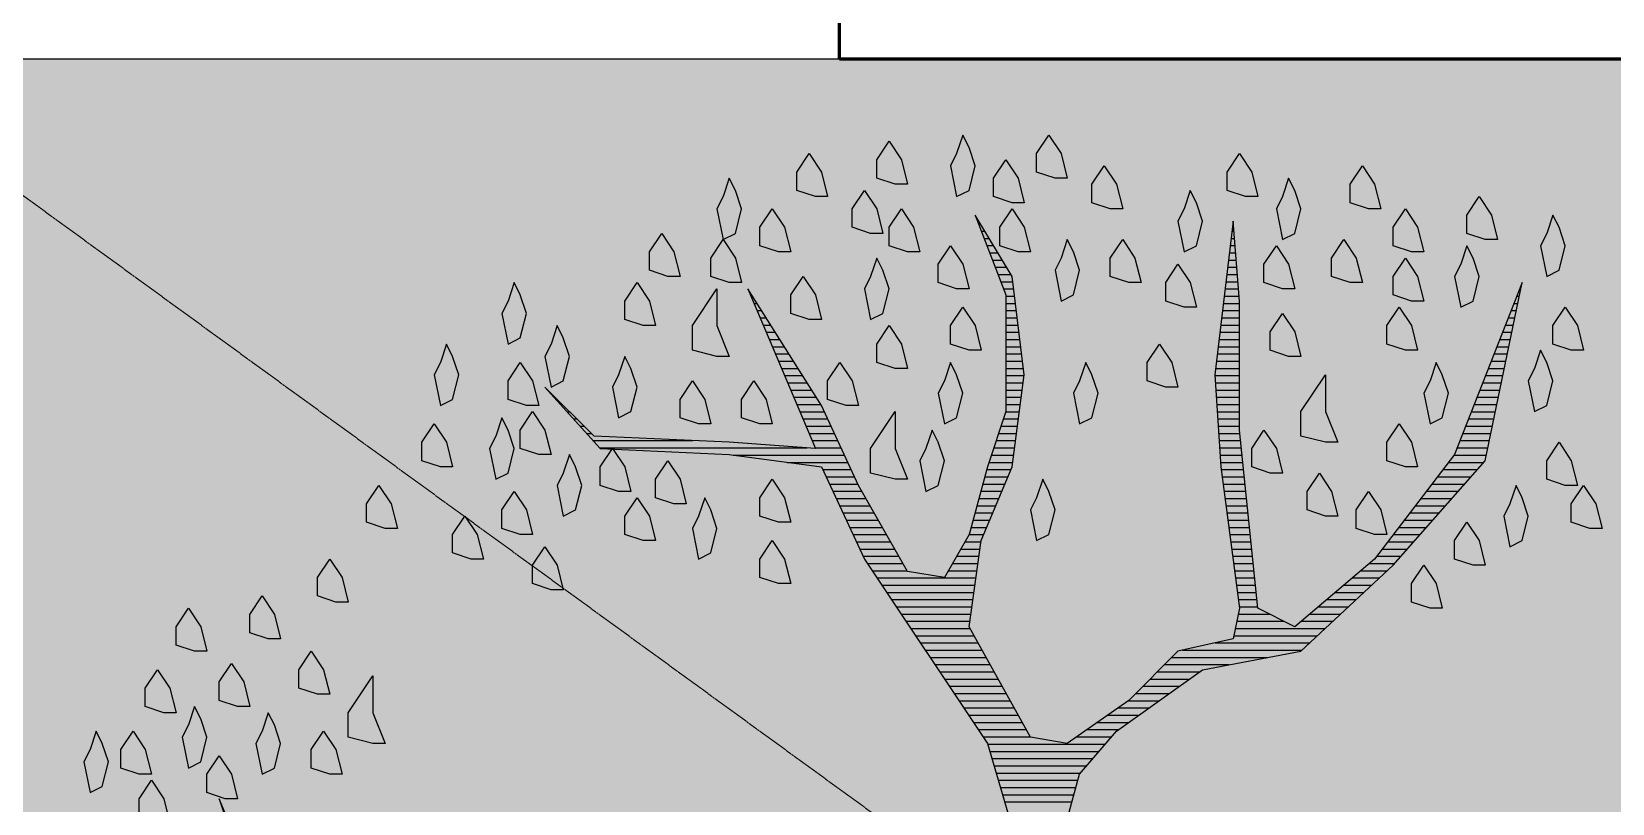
# Model space of a CAD drawing. Header units: millimetres. Extents: x -249630 to 95394, y -188036 to 109963.
# Drawn here: x -98709 to -96741, y 53613 to 54575 of the extents above; entities that cross this region are included whole.
import ezdxf

# ---------------------------------------------------------------- set-up
doc = ezdxf.new("R2010")
doc.units = ezdxf.units.MM
doc.linetypes.add('HIDDEN2', pattern=[4.7625, 3.175, -1.5875])
for name, color, linetype in [('Arboles', 86, 'Continuous'), ('Layer1', 2, 'Continuous'), ('Layer2', 8, 'Continuous')]:
    doc.layers.add(name, color=color, linetype=linetype)
doc.layers.add('MUROS', color=6, linetype='Continuous', lineweight=60)

# ---------------------------------------------------------------- blocks, each defined once
blk = doc.blocks.new('A1')
at = {"color": 42}
for p, q in [((7.9096, 11.0881), (7.9101, 11.0881)), ((8.2654, 11.0781), (8.2661, 11.0781)), ((7.5941, 10.9881), (7.5942, 10.9881)), ((7.3172, 10.8481), (7.3176, 10.8481))]:
    blk.add_line(p, q, dxfattribs=at)
at = {"color": 251}
for p, q in [((7.9134, 11.0781), (7.9161, 11.0781)), ((7.9173, 11.0681), (7.9221, 11.0681)), ((8.2642, 11.0681), (8.2669, 11.0681)), ((7.9211, 11.0581), (7.9281, 11.0581)), ((7.925, 11.0481), (7.9341, 11.0481)), ((8.2618, 11.0481), (8.2684, 11.0481)), ((8.263, 11.0581), (8.2677, 11.0581)), ((7.9288, 11.0381), (7.9401, 11.0381)), ((7.9326, 11.0281), (7.9461, 11.0281)), ((8.2594, 11.0281), (8.27, 11.0281)), ((8.2606, 11.0381), (8.2692, 11.0381)), ((7.9365, 11.0181), (7.9521, 11.0181)), ((7.9403, 11.0081), (7.9581, 11.0081)), ((8.257, 11.0081), (8.2715, 11.0081)), ((8.2582, 11.0181), (8.2707, 11.0181)), ((7.9442, 10.9981), (7.9606, 10.9981)), ((7.948, 10.9881), (7.9619, 10.9881)), ((8.2546, 10.9881), (8.273, 10.9881)), ((8.2558, 10.9981), (8.2723, 10.9981)), ((8.662, 10.9881), (8.6637, 10.9881)), ((7.5984, 10.9781), (7.6005, 10.9781)), ((7.6026, 10.9681), (7.6068, 10.9681)), ((7.6068, 10.9581), (7.6132, 10.9581)), ((7.9512, 10.9781), (7.9631, 10.9781)), ((7.9512, 10.9681), (7.9644, 10.9681)), ((7.9512, 10.9581), (7.9656, 10.9581)), ((8.251, 10.9581), (8.2743, 10.9581)), ((8.2522, 10.9681), (8.2743, 10.9681)), ((8.2534, 10.9781), (8.2738, 10.9781)), ((8.6503, 10.9581), (8.6575, 10.9581)), ((8.6542, 10.9681), (8.6595, 10.9681)), ((8.6581, 10.9781), (8.6616, 10.9781)), ((7.6111, 10.9481), (7.6195, 10.9481)), ((7.6153, 10.9381), (7.6258, 10.9381)), ((7.9512, 10.9481), (7.9668, 10.9481)), ((7.9512, 10.9381), (7.9681, 10.9381)), ((8.2486, 10.9381), (8.2743, 10.9381)), ((8.2498, 10.9481), (8.2743, 10.9481)), ((8.6424, 10.9381), (8.6533, 10.9381)), ((8.6463, 10.9481), (8.6554, 10.9481)), ((7.6195, 10.9281), (7.6321, 10.9281)), ((7.6238, 10.9181), (7.6384, 10.9181)), ((7.9512, 10.9281), (7.9693, 10.9281)), ((7.9512, 10.9181), (7.9706, 10.9181)), ((8.2462, 10.9181), (8.2743, 10.9181)), ((8.2474, 10.9281), (8.2743, 10.9281)), ((8.6345, 10.9181), (8.6492, 10.9181)), ((8.6385, 10.9281), (8.6513, 10.9281)), ((7.628, 10.9081), (7.6447, 10.9081)), ((7.6322, 10.8981), (7.6511, 10.8981)), ((7.9512, 10.9081), (7.9718, 10.9081)), ((7.9512, 10.8981), (7.9731, 10.8981)), ((8.2438, 10.8981), (8.2743, 10.8981)), ((8.245, 10.9081), (8.2743, 10.9081)), ((8.6267, 10.8981), (8.6451, 10.8981)), ((8.6306, 10.9081), (8.6471, 10.9081)), ((7.6365, 10.8881), (7.6574, 10.8881)), ((7.6407, 10.8781), (7.6637, 10.8781)), ((7.9512, 10.8881), (7.9743, 10.8881)), ((7.9512, 10.8781), (7.9756, 10.8781)), ((8.2414, 10.8781), (8.2743, 10.8781)), ((8.2426, 10.8881), (8.2743, 10.8881)), ((8.6188, 10.8781), (8.6409, 10.8781)), ((8.6228, 10.8881), (8.643, 10.8881)), ((7.6449, 10.8681), (7.67, 10.8681)), ((7.6491, 10.8581), (7.6763, 10.8581)), ((7.6534, 10.8481), (7.6826, 10.8481)), ((7.9512, 10.8681), (7.9765, 10.8681)), ((7.9512, 10.8581), (7.9752, 10.8581)), ((7.9512, 10.8481), (7.9739, 10.8481)), ((8.2404, 10.8681), (8.2743, 10.8681)), ((8.2411, 10.8581), (8.2743, 10.8581)), ((8.2417, 10.8481), (8.2743, 10.8481)), ((8.607, 10.8481), (8.6347, 10.8481)), ((8.611, 10.8581), (8.6368, 10.8581)), ((8.6149, 10.8681), (8.6389, 10.8681)), ((7.3262, 10.8381), (7.3276, 10.8381)), ((7.3352, 10.8281), (7.3376, 10.8281)), ((7.6576, 10.8381), (7.6889, 10.8381)), ((7.6618, 10.8281), (7.6953, 10.8281)), ((7.9512, 10.8381), (7.9725, 10.8381)), ((7.9512, 10.8281), (7.9712, 10.8281)), ((8.2424, 10.8381), (8.2743, 10.8381)), ((8.2431, 10.8281), (8.2743, 10.8281)), ((8.5992, 10.8281), (8.6306, 10.8281)), ((8.6031, 10.8381), (8.6327, 10.8381)), ((7.3442, 10.8181), (7.3476, 10.8181)), ((7.3532, 10.8081), (7.3576, 10.8081)), ((7.6661, 10.8181), (7.7001, 10.8181)), ((7.6703, 10.8081), (7.7047, 10.8081)), ((7.9478, 10.8081), (7.9685, 10.8081)), ((7.9511, 10.8181), (7.9699, 10.8181)), ((8.2437, 10.8181), (8.2743, 10.8181)), ((8.2444, 10.8081), (8.2743, 10.8081)), ((8.5913, 10.8081), (8.6264, 10.8081)), ((8.5953, 10.8181), (8.6285, 10.8181)), ((7.3622, 10.7981), (7.3676, 10.7981)), ((7.3712, 10.7881), (7.3776, 10.7881)), ((7.6745, 10.7981), (7.7093, 10.7981)), ((7.6788, 10.7881), (7.7139, 10.7881)), ((7.9411, 10.7881), (7.9659, 10.7881)), ((7.9444, 10.7981), (7.9672, 10.7981)), ((8.2451, 10.7981), (8.2743, 10.7981)), ((8.2457, 10.7881), (8.2748, 10.7881)), ((8.5835, 10.7881), (8.6223, 10.7881)), ((8.5874, 10.7981), (8.6244, 10.7981)), ((7.3802, 10.7781), (7.5182, 10.7781)), ((7.3892, 10.7681), (7.6765, 10.7681)), ((7.683, 10.7781), (7.7186, 10.7781)), ((7.6872, 10.7681), (7.7232, 10.7681)), ((7.9344, 10.7681), (7.9632, 10.7681)), ((7.9378, 10.7781), (7.9645, 10.7781)), ((8.2464, 10.7781), (8.2759, 10.7781)), ((8.2471, 10.7681), (8.2769, 10.7681)), ((8.5756, 10.7681), (8.6182, 10.7681)), ((8.5795, 10.7781), (8.6202, 10.7781)), ((7.5738, 10.7581), (7.7278, 10.7581)), ((7.6488, 10.7481), (7.7324, 10.7481)), ((7.9278, 10.7481), (7.9605, 10.7481)), ((7.9311, 10.7581), (7.9619, 10.7581)), ((8.2477, 10.7581), (8.2779, 10.7581)), ((8.2484, 10.7481), (8.279, 10.7481)), ((8.5638, 10.7481), (8.6125, 10.7481)), ((8.5714, 10.7581), (8.6161, 10.7581)), ((7.6978, 10.7381), (7.737, 10.7381)), ((7.7025, 10.7281), (7.7416, 10.7281)), ((7.7071, 10.7181), (7.7462, 10.7181)), ((7.9192, 10.7181), (7.9498, 10.7181)), ((7.9219, 10.7281), (7.954, 10.7281)), ((7.9247, 10.7381), (7.9581, 10.7381)), ((8.2493, 10.7381), (8.28, 10.7381)), ((8.2506, 10.7281), (8.281, 10.7281)), ((8.2519, 10.7181), (8.2821, 10.7181)), ((8.5408, 10.7181), (8.5861, 10.7181)), ((8.5485, 10.7281), (8.5949, 10.7281)), ((8.5561, 10.7381), (8.6037, 10.7381)), ((7.7118, 10.7081), (7.7518, 10.7081)), ((7.7165, 10.6981), (7.7575, 10.6981)), ((7.9138, 10.6981), (7.9415, 10.6981)), ((7.9165, 10.7081), (7.9456, 10.7081)), ((8.2532, 10.7081), (8.2831, 10.7081)), ((8.2545, 10.6981), (8.2841, 10.6981)), ((8.5255, 10.6981), (8.5684, 10.6981)), ((8.5332, 10.7081), (8.5773, 10.7081)), ((7.7211, 10.6881), (7.7632, 10.6881)), ((7.7258, 10.6781), (7.7689, 10.6781)), ((7.9083, 10.6781), (7.9331, 10.6781)), ((7.911, 10.6881), (7.9373, 10.6881)), ((8.2558, 10.6881), (8.2852, 10.6881)), ((8.2571, 10.6781), (8.2862, 10.6781)), ((8.5103, 10.6781), (8.5508, 10.6781)), ((8.5179, 10.6881), (8.5596, 10.6881)), ((7.7305, 10.6681), (7.7746, 10.6681)), ((7.7351, 10.6581), (7.7803, 10.6581)), ((7.9028, 10.6581), (7.9248, 10.6581)), ((7.9056, 10.6681), (7.929, 10.6681)), ((8.2584, 10.6681), (8.2872, 10.6681)), ((8.2597, 10.6581), (8.2883, 10.6581)), ((8.495, 10.6581), (8.5331, 10.6581)), ((8.5026, 10.6681), (8.542, 10.6681)), ((7.7398, 10.6481), (7.786, 10.6481)), ((7.7445, 10.6381), (7.7918, 10.6381)), ((7.8944, 10.6381), (7.9169, 10.6381)), ((7.9001, 10.6481), (7.9206, 10.6481)), ((8.261, 10.6481), (8.2893, 10.6481)), ((8.2623, 10.6381), (8.2903, 10.6381)), ((8.4784, 10.6482), (8.4614, 10.6482)), ((8.4797, 10.6381), (8.5155, 10.6381)), ((8.4873, 10.6481), (8.5243, 10.6481)), ((7.7491, 10.6281), (7.7975, 10.6281)), ((7.7538, 10.6181), (7.8032, 10.6181)), ((7.7597, 10.6081), (7.8089, 10.6081)), ((7.8772, 10.6081), (7.9126, 10.6081)), ((7.8829, 10.6181), (7.9141, 10.6181)), ((7.8886, 10.6281), (7.9155, 10.6281)), ((8.2636, 10.6281), (8.2914, 10.6281)), ((8.265, 10.6181), (8.2924, 10.6181)), ((8.2663, 10.6081), (8.2934, 10.6081)), ((8.4542, 10.6081), (8.489, 10.6081)), ((8.4644, 10.6181), (8.4978, 10.6181)), ((8.472, 10.6281), (8.5067, 10.6281)), ((7.7663, 10.5981), (7.8146, 10.5981)), ((7.773, 10.5881), (7.9098, 10.5881)), ((7.8715, 10.5981), (7.9112, 10.5981)), ((8.2676, 10.5981), (8.2945, 10.5981)), ((8.2689, 10.5881), (8.2955, 10.5881)), ((8.4305, 10.5881), (8.468, 10.5881)), ((8.4423, 10.5981), (8.4788, 10.5981)), ((7.7797, 10.5781), (7.9084, 10.5781)), ((7.7863, 10.5681), (7.9069, 10.5681)), ((8.2702, 10.5781), (8.2965, 10.5781)), ((8.2715, 10.5681), (8.2976, 10.5681)), ((8.4069, 10.5681), (8.4466, 10.5681)), ((8.4187, 10.5781), (8.4573, 10.5781)), ((7.793, 10.5581), (7.9055, 10.5581)), ((7.7997, 10.5481), (7.9041, 10.5481)), ((8.2728, 10.5581), (8.2986, 10.5581)), ((8.2741, 10.5481), (8.2996, 10.5481)), ((8.3833, 10.5481), (8.4252, 10.5481)), ((8.3951, 10.5581), (8.4359, 10.5581)), ((7.8063, 10.5381), (7.9026, 10.5381)), ((7.813, 10.5281), (7.9012, 10.5281)), ((8.2707, 10.5281), (8.336, 10.5281)), ((8.2727, 10.5381), (8.316, 10.5381)), ((8.3596, 10.5281), (8.4038, 10.5281)), ((8.3714, 10.5381), (8.4145, 10.5381)), ((7.8197, 10.5181), (7.9016, 10.5181)), ((7.8263, 10.5081), (7.9072, 10.5081)), ((7.833, 10.4981), (7.9127, 10.4981)), ((8.2407, 10.4981), (8.3716, 10.4981)), ((8.2667, 10.5081), (8.3823, 10.5081)), ((8.2687, 10.5181), (8.393, 10.5181)), ((7.8397, 10.4881), (7.9183, 10.4881)), ((7.8463, 10.4781), (7.9238, 10.4781)), ((8.1807, 10.4781), (8.3136, 10.4781)), ((8.1957, 10.4881), (8.3609, 10.4881)), ((7.853, 10.4681), (7.9294, 10.4681)), ((7.8597, 10.4581), (7.9349, 10.4581)), ((8.1607, 10.4581), (8.219, 10.4581)), ((8.1707, 10.4681), (8.2603, 10.4681)), ((7.8663, 10.4481), (7.9405, 10.4481)), ((7.873, 10.4381), (7.946, 10.4381)), ((8.1407, 10.4381), (8.191, 10.4381)), ((8.1507, 10.4481), (8.205, 10.4481)), ((7.8797, 10.4281), (7.9516, 10.4281)), ((7.8863, 10.4181), (7.9572, 10.4181)), ((8.1205, 10.4181), (8.163, 10.4181)), ((8.1307, 10.4281), (8.177, 10.4281)), ((7.893, 10.4081), (7.9627, 10.4081)), ((7.8997, 10.3981), (7.9683, 10.3981)), ((8.0919, 10.3981), (8.135, 10.3981)), ((8.1062, 10.4081), (8.149, 10.4081)), ((7.9063, 10.3881), (7.9738, 10.3881)), ((7.913, 10.3781), (7.9794, 10.3781)), ((7.9197, 10.3681), (7.9849, 10.3681)), ((8.0491, 10.3681), (8.0974, 10.3681)), ((8.0633, 10.3781), (8.107, 10.3781)), ((8.0776, 10.3881), (8.121, 10.3881)), ((7.926, 10.3581), (8.0888, 10.3581)), ((7.9289, 10.3481), (8.0802, 10.3481)), ((7.9318, 10.3381), (8.0717, 10.3381)), ((7.9347, 10.3281), (8.0631, 10.3281)), ((7.9377, 10.3181), (8.0545, 10.3181)), ((7.9406, 10.3081), (8.0509, 10.3081)), ((7.9435, 10.2981), (8.0482, 10.2981)), ((7.9465, 10.2881), (8.0455, 10.2881)), ((6.8642, 10.2781), (6.8646, 10.2781)), ((7.9494, 10.2781), (8.0427, 10.2781))]:
    blk.add_line(p, q, dxfattribs=at)
at = {"layer": 'Arboles'}
for p, q in [((7.8917, 11.201), (7.8831, 11.1755)), ((7.9002, 11.184), (7.8917, 11.201)), ((7.9937, 11.1755), (8.0107, 11.201)), ((8.0107, 11.201), (8.0277, 11.1755)), ((7.7726, 11.167), (7.7896, 11.1925)), ((7.7896, 11.1925), (7.8066, 11.167)), ((7.9087, 11.1584), (7.9002, 11.184)), ((7.662, 11.1499), (7.6791, 11.1755)), ((7.6791, 11.1755), (7.6961, 11.1499)), ((7.7726, 11.1414), (7.7726, 11.167)), ((7.8066, 11.167), (7.8151, 11.1329)), ((7.8831, 11.1755), (7.8746, 11.1584)), ((7.8746, 11.1584), (7.8831, 11.1159)), ((7.9002, 11.1244), (7.9087, 11.1584)), ((7.9342, 11.1414), (7.9512, 11.167)), ((7.9512, 11.167), (7.9682, 11.1414)), ((7.9937, 11.1499), (7.9937, 11.1755)), ((8.0277, 11.1755), (8.0362, 11.1414)), ((8.0702, 11.1329), (8.0872, 11.1584)), ((8.0872, 11.1584), (8.1043, 11.1329)), ((8.2573, 11.1499), (8.2743, 11.1755)), ((8.2743, 11.1755), (8.2913, 11.1499)), ((8.4274, 11.1329), (8.4444, 11.1584)), ((8.4444, 11.1584), (8.4614, 11.1329)), ((7.5685, 11.1414), (7.56, 11.1159)), ((7.577, 11.1244), (7.5685, 11.1414)), ((7.662, 11.1244), (7.662, 11.1499)), ((7.6961, 11.1499), (7.7046, 11.1159)), ((7.7981, 11.1329), (7.7726, 11.1414)), ((7.8151, 11.1329), (7.7981, 11.1329)), ((7.9342, 11.1159), (7.9342, 11.1414)), ((7.9682, 11.1414), (7.9767, 11.1074)), ((8.0192, 11.1414), (7.9937, 11.1499)), ((8.0362, 11.1414), (8.0192, 11.1414)), ((8.0702, 11.1074), (8.0702, 11.1329)), ((8.1043, 11.1329), (8.1128, 11.0989)), ((8.2573, 11.1244), (8.2573, 11.1499)), ((8.2913, 11.1499), (8.2998, 11.1159)), ((8.3424, 11.1414), (8.3339, 11.1159)), ((8.3509, 11.1244), (8.3424, 11.1414)), ((8.4274, 11.1074), (8.4274, 11.1329)), ((8.4614, 11.1329), (8.4699, 11.0989)), ((7.56, 11.1159), (7.5515, 11.0989)), ((7.5855, 11.0989), (7.577, 11.1244)), ((7.6876, 11.1159), (7.662, 11.1244)), ((7.7046, 11.1159), (7.6876, 11.1159)), ((7.7386, 11.0989), (7.7556, 11.1244)), ((7.7556, 11.1244), (7.7726, 11.0989)), ((7.8831, 11.1159), (7.9002, 11.1244)), ((7.9597, 11.1074), (7.9342, 11.1159)), ((8.2063, 11.1244), (8.1978, 11.0989)), ((8.2148, 11.1074), (8.2063, 11.1244)), ((8.2828, 11.1159), (8.2573, 11.1244)), ((8.2998, 11.1159), (8.2828, 11.1159)), ((8.3339, 11.1159), (8.3254, 11.0989)), ((8.3594, 11.0989), (8.3509, 11.1244)), ((8.589, 11.0904), (8.606, 11.1159)), ((8.606, 11.1159), (8.623, 11.0904)), ((7.5515, 11.0989), (7.56, 11.0564)), ((7.577, 11.0649), (7.5855, 11.0989)), ((7.611, 11.0734), (7.628, 11.0989)), ((7.628, 11.0989), (7.645, 11.0734)), ((7.7386, 11.0734), (7.7386, 11.0989)), ((7.7726, 11.0989), (7.7811, 11.0649)), ((7.7896, 11.0734), (7.8066, 11.0989)), ((7.8066, 11.0989), (7.8236, 11.0734)), ((7.9427, 11.0734), (7.9597, 11.0989)), ((7.9767, 11.1074), (7.9597, 11.1074)), ((7.9597, 11.0989), (7.9767, 11.0734)), ((8.0957, 11.0989), (8.0702, 11.1074)), ((8.1128, 11.0989), (8.0957, 11.0989)), ((8.1978, 11.0989), (8.1893, 11.0819)), ((8.2233, 11.0819), (8.2148, 11.1074)), ((8.3254, 11.0989), (8.3339, 11.0564)), ((8.3509, 11.0649), (8.3594, 11.0989)), ((8.4529, 11.0989), (8.4274, 11.1074)), ((8.4699, 11.0989), (8.4529, 11.0989)), ((8.4869, 11.0734), (8.5039, 11.0989)), ((8.5039, 11.0989), (8.5209, 11.0734)), ((8.589, 11.0649), (8.589, 11.0904)), ((8.623, 11.0904), (8.6315, 11.0564)), ((8.708, 11.0904), (8.6995, 11.0649)), ((8.7165, 11.0734), (8.708, 11.0904)), ((7.611, 11.0479), (7.611, 11.0734)), ((7.645, 11.0734), (7.6535, 11.0394)), ((7.7641, 11.0649), (7.7386, 11.0734)), ((7.7896, 11.0479), (7.7896, 11.0734)), ((7.8236, 11.0734), (7.8321, 11.0394)), ((7.9427, 11.0479), (7.9427, 11.0734)), ((7.9767, 11.0734), (7.9852, 11.0394)), ((8.1893, 11.0819), (8.1978, 11.0394)), ((8.2148, 11.0479), (8.2233, 11.0819)), ((8.4869, 11.0479), (8.4869, 11.0734)), ((8.5209, 11.0734), (8.5294, 11.0394)), ((8.725, 11.0479), (8.7165, 11.0734)), ((7.458, 11.0394), (7.475, 11.0649)), ((7.475, 11.0649), (7.492, 11.0394)), ((7.543, 11.0309), (7.56, 11.0564)), ((7.56, 11.0564), (7.577, 11.0649)), ((7.56, 11.0564), (7.577, 11.0309)), ((7.6365, 11.0394), (7.611, 11.0479)), ((7.7811, 11.0649), (7.7641, 11.0649)), ((7.8151, 11.0394), (7.7896, 11.0479)), ((7.8576, 11.0224), (7.8746, 11.0479)), ((7.8746, 11.0479), (7.8917, 11.0224)), ((7.9682, 11.0394), (7.9427, 11.0479)), ((8.0362, 11.0564), (8.0277, 11.0309)), ((8.0447, 11.0394), (8.0362, 11.0564)), ((8.0957, 11.0309), (8.1128, 11.0564)), ((8.1128, 11.0564), (8.1298, 11.0309)), ((8.1978, 11.0394), (8.2148, 11.0479)), ((8.3083, 11.0224), (8.3254, 11.0479)), ((8.3254, 11.0479), (8.3424, 11.0224)), ((8.3339, 11.0564), (8.3509, 11.0649)), ((8.4019, 11.0309), (8.4189, 11.0564)), ((8.4189, 11.0564), (8.4359, 11.0309)), ((8.5124, 11.0394), (8.4869, 11.0479)), ((8.589, 11.0479), (8.5805, 11.0224)), ((8.6145, 11.0564), (8.589, 11.0649)), ((8.5975, 11.0309), (8.589, 11.0479)), ((8.6315, 11.0564), (8.6145, 11.0564)), ((8.6995, 11.0649), (8.691, 11.0479)), ((8.691, 11.0479), (8.6995, 11.0054)), ((8.7165, 11.0139), (8.725, 11.0479)), ((7.458, 11.0139), (7.458, 11.0394)), ((7.492, 11.0394), (7.5005, 11.0054)), ((7.543, 11.0054), (7.543, 11.0309)), ((7.577, 11.0309), (7.5855, 10.9969)), ((7.6535, 11.0394), (7.6365, 11.0394)), ((7.7726, 11.0309), (7.7641, 11.0054)), ((7.7811, 11.0139), (7.7726, 11.0309)), ((7.8321, 11.0394), (7.8151, 11.0394)), ((7.9852, 11.0394), (7.9682, 11.0394)), ((8.0277, 11.0309), (8.0192, 11.0139)), ((8.0532, 11.0139), (8.0447, 11.0394)), ((8.0957, 11.0054), (8.0957, 11.0309)), ((8.1298, 11.0309), (8.1383, 10.9969)), ((8.4019, 11.0054), (8.4019, 11.0309)), ((8.4359, 11.0309), (8.4444, 10.9969)), ((8.4869, 11.0054), (8.5039, 11.0309)), ((8.5039, 11.0309), (8.5209, 11.0054)), ((8.5294, 11.0394), (8.5124, 11.0394)), ((8.606, 11.0054), (8.5975, 11.0309)), ((7.4835, 11.0054), (7.458, 11.0139)), ((7.5005, 11.0054), (7.4835, 11.0054)), ((7.5685, 10.9969), (7.543, 11.0054)), ((7.6535, 10.9799), (7.6706, 11.0054)), ((7.6706, 11.0054), (7.6876, 10.9799)), ((7.7641, 11.0054), (7.7556, 10.9884)), ((7.7896, 10.9884), (7.7811, 11.0139)), ((7.8576, 10.9969), (7.8576, 11.0224)), ((7.8917, 11.0224), (7.9002, 10.9884)), ((8.0192, 11.0139), (8.0277, 10.9714)), ((8.0447, 10.9799), (8.0532, 11.0139)), ((8.1213, 10.9969), (8.0957, 11.0054)), ((8.1723, 10.9969), (8.1893, 11.0224)), ((8.1893, 11.0224), (8.2063, 10.9969)), ((8.3083, 10.9969), (8.3083, 11.0224)), ((8.3424, 11.0224), (8.3509, 10.9884)), ((8.4274, 10.9969), (8.4019, 11.0054)), ((8.4869, 10.9799), (8.4869, 11.0054)), ((8.5209, 11.0054), (8.5294, 10.9714)), ((8.5805, 11.0224), (8.572, 11.0054)), ((8.572, 11.0054), (8.5805, 10.9629)), ((8.5975, 10.9714), (8.606, 11.0054)), ((8.6995, 11.0054), (8.7165, 11.0139)), ((7.2709, 10.9969), (7.2624, 10.9714)), ((7.2794, 10.9799), (7.2709, 10.9969)), ((7.2879, 10.9543), (7.2794, 10.9799)), ((7.4239, 10.9714), (7.4409, 10.9969)), ((7.4409, 10.9969), (7.458, 10.9714)), ((7.5175, 10.9373), (7.5515, 10.9884)), ((7.5515, 10.9884), (7.5515, 10.9373)), ((7.5855, 10.9969), (7.5685, 10.9969)), ((7.6535, 10.9543), (7.6535, 10.9799)), ((7.6876, 10.9799), (7.6961, 10.9458)), ((7.7556, 10.9884), (7.7641, 10.9458)), ((7.7811, 10.9543), (7.7896, 10.9884)), ((7.8831, 10.9884), (7.8576, 10.9969)), ((7.9002, 10.9884), (7.8831, 10.9884)), ((8.0277, 10.9714), (8.0447, 10.9799)), ((8.1383, 10.9969), (8.1213, 10.9969)), ((8.1723, 10.9714), (8.1723, 10.9969)), ((8.2063, 10.9969), (8.2148, 10.9629)), ((8.3339, 10.9884), (8.3083, 10.9969)), ((8.3509, 10.9884), (8.3339, 10.9884)), ((8.4444, 10.9969), (8.4274, 10.9969)), ((8.5124, 10.9714), (8.4869, 10.9799)), ((7.2624, 10.9714), (7.2539, 10.9543)), ((7.4239, 10.9458), (7.4239, 10.9714)), ((7.458, 10.9714), (7.4665, 10.9373)), ((7.8746, 10.9373), (7.8917, 10.9629)), ((7.8917, 10.9629), (7.9087, 10.9373)), ((8.1978, 10.9629), (8.1723, 10.9714)), ((8.2148, 10.9629), (8.1978, 10.9629)), ((8.4784, 10.9373), (8.4954, 10.9629)), ((8.4954, 10.9629), (8.5124, 10.9373)), ((8.5294, 10.9714), (8.5124, 10.9714)), ((8.5805, 10.9629), (8.5975, 10.9714)), ((8.708, 10.9373), (8.725, 10.9629)), ((8.725, 10.9629), (8.742, 10.9373)), ((7.2539, 10.9543), (7.2624, 10.9118)), ((7.2794, 10.9203), (7.2879, 10.9543)), ((7.3304, 10.9373), (7.3219, 10.9118)), ((7.3389, 10.9203), (7.3304, 10.9373)), ((7.4494, 10.9373), (7.4239, 10.9458)), ((7.4665, 10.9373), (7.4494, 10.9373)), ((7.5175, 10.9033), (7.5175, 10.9373)), ((7.5515, 10.9373), (7.5685, 10.8948)), ((7.6791, 10.9458), (7.6535, 10.9543)), ((7.6961, 10.9458), (7.6791, 10.9458)), ((7.7641, 10.9458), (7.7811, 10.9543)), ((7.7726, 10.9118), (7.7896, 10.9373)), ((7.7896, 10.9373), (7.8066, 10.9118)), ((7.8746, 10.9118), (7.8746, 10.9373)), ((7.9087, 10.9373), (7.9172, 10.9033)), ((8.3168, 10.9288), (8.3339, 10.9543)), ((8.3339, 10.9543), (8.3509, 10.9288)), ((8.4784, 10.9118), (8.4784, 10.9373)), ((8.5124, 10.9373), (8.5209, 10.9033)), ((8.708, 10.9118), (8.708, 10.9373)), ((8.742, 10.9373), (8.7505, 10.9033)), ((7.2624, 10.9118), (7.2794, 10.9203)), ((7.3474, 10.8948), (7.3389, 10.9203)), ((8.3168, 10.9033), (8.3168, 10.9288)), ((8.3509, 10.9288), (8.3594, 10.8948)), ((7.1773, 10.9118), (7.1688, 10.8863)), ((7.1858, 10.8948), (7.1773, 10.9118)), ((7.1943, 10.8693), (7.1858, 10.8948)), ((7.3219, 10.9118), (7.3134, 10.8948)), ((7.3134, 10.8948), (7.3219, 10.8523)), ((7.3389, 10.8608), (7.3474, 10.8948)), ((7.4239, 10.8948), (7.4154, 10.8693)), ((7.4324, 10.8778), (7.4239, 10.8948)), ((7.5515, 10.8948), (7.5175, 10.9033)), ((7.5685, 10.8948), (7.5515, 10.8948)), ((7.7726, 10.8863), (7.7726, 10.9118)), ((7.8066, 10.9118), (7.8151, 10.8778)), ((7.9002, 10.9033), (7.8746, 10.9118)), ((7.9172, 10.9033), (7.9002, 10.9033)), ((8.1468, 10.8863), (8.1638, 10.9118)), ((8.1638, 10.9118), (8.1808, 10.8863)), ((8.3424, 10.8948), (8.3168, 10.9033)), ((8.3594, 10.8948), (8.3424, 10.8948)), ((8.5039, 10.9033), (8.4784, 10.9118)), ((8.5209, 10.9033), (8.5039, 10.9033)), ((8.691, 10.9033), (8.6825, 10.8778)), ((8.6995, 10.8863), (8.691, 10.9033)), ((8.7335, 10.9033), (8.708, 10.9118)), ((8.7505, 10.9033), (8.7335, 10.9033)), ((7.1688, 10.8863), (7.1603, 10.8693)), ((7.2624, 10.8608), (7.2794, 10.8863)), ((7.2794, 10.8863), (7.2964, 10.8608)), ((7.4409, 10.8523), (7.4324, 10.8778)), ((7.7046, 10.8608), (7.7216, 10.8863)), ((7.7216, 10.8863), (7.7386, 10.8608)), ((7.7981, 10.8778), (7.7726, 10.8863)), ((7.8151, 10.8778), (7.7981, 10.8778)), ((7.8746, 10.8863), (7.8661, 10.8608)), ((7.8831, 10.8693), (7.8746, 10.8863)), ((8.0617, 10.8863), (8.0532, 10.8608)), ((8.0702, 10.8693), (8.0617, 10.8863)), ((8.1468, 10.8608), (8.1468, 10.8863)), ((8.1808, 10.8863), (8.1893, 10.8523)), ((8.5465, 10.8863), (8.538, 10.8608)), ((8.555, 10.8693), (8.5465, 10.8863)), ((8.6825, 10.8778), (8.674, 10.8608)), ((8.708, 10.8608), (8.6995, 10.8863)), ((7.1603, 10.8693), (7.1688, 10.8268)), ((7.1858, 10.8353), (7.1943, 10.8693)), ((7.2624, 10.8353), (7.2624, 10.8608)), ((7.2964, 10.8608), (7.3049, 10.8268)), ((7.3219, 10.8523), (7.3389, 10.8608)), ((7.4154, 10.8693), (7.4069, 10.8523)), ((7.4069, 10.8523), (7.4154, 10.8098)), ((7.4324, 10.8183), (7.4409, 10.8523)), ((7.5005, 10.8353), (7.5175, 10.8608)), ((7.5175, 10.8608), (7.5345, 10.8353)), ((7.5855, 10.8353), (7.6025, 10.8608)), ((7.6025, 10.8608), (7.6195, 10.8353)), ((7.7046, 10.8353), (7.7046, 10.8608)), ((7.7386, 10.8608), (7.7471, 10.8268)), ((7.8661, 10.8608), (7.8576, 10.8438)), ((7.8917, 10.8438), (7.8831, 10.8693)), ((8.0532, 10.8608), (8.0447, 10.8438)), ((8.0787, 10.8438), (8.0702, 10.8693)), ((8.1723, 10.8523), (8.1468, 10.8608)), ((8.1893, 10.8523), (8.1723, 10.8523)), ((8.3594, 10.8183), (8.3934, 10.8693)), ((8.3934, 10.8693), (8.3934, 10.8183)), ((8.538, 10.8608), (8.5294, 10.8438)), ((8.5635, 10.8438), (8.555, 10.8693)), ((8.674, 10.8608), (8.6825, 10.8183)), ((8.6995, 10.8268), (8.708, 10.8608)), ((7.1688, 10.8268), (7.1858, 10.8353)), ((7.2879, 10.8268), (7.2624, 10.8353)), ((7.3049, 10.8268), (7.2879, 10.8268)), ((7.5005, 10.8098), (7.5005, 10.8353)), ((7.5345, 10.8353), (7.543, 10.8013)), ((7.5855, 10.8098), (7.5855, 10.8353)), ((7.6195, 10.8353), (7.628, 10.8013)), ((7.7301, 10.8268), (7.7046, 10.8353)), ((7.7471, 10.8268), (7.7301, 10.8268)), ((7.8576, 10.8438), (7.8661, 10.8013)), ((7.8831, 10.8098), (7.8917, 10.8438)), ((8.0447, 10.8438), (8.0532, 10.8013)), ((8.0702, 10.8098), (8.0787, 10.8438)), ((8.5294, 10.8438), (8.538, 10.8013)), ((8.555, 10.8098), (8.5635, 10.8438)), ((8.6825, 10.8183), (8.6995, 10.8268)), ((7.2539, 10.8098), (7.2454, 10.7843)), ((7.2624, 10.7928), (7.2539, 10.8098)), ((7.2794, 10.7928), (7.2964, 10.8183)), ((7.2964, 10.8183), (7.3134, 10.7928)), ((7.4154, 10.8098), (7.4324, 10.8183)), ((7.526, 10.8013), (7.5005, 10.8098)), ((7.611, 10.8013), (7.5855, 10.8098)), ((7.7641, 10.7673), (7.7981, 10.8183)), ((7.7981, 10.8183), (7.7981, 10.7673)), ((7.8661, 10.8013), (7.8831, 10.8098)), ((8.0532, 10.8013), (8.0702, 10.8098)), ((8.3594, 10.7843), (8.3594, 10.8183)), ((8.3934, 10.8183), (8.4104, 10.7758)), ((8.538, 10.8013), (8.555, 10.8098)), ((7.1433, 10.7758), (7.1603, 10.8013)), ((7.1603, 10.8013), (7.1773, 10.7758)), ((7.2454, 10.7843), (7.2369, 10.7673)), ((7.2709, 10.7673), (7.2624, 10.7928)), ((7.2794, 10.7673), (7.2794, 10.7928)), ((7.3134, 10.7928), (7.3219, 10.7588)), ((7.543, 10.8013), (7.526, 10.8013)), ((7.628, 10.8013), (7.611, 10.8013)), ((7.8491, 10.7928), (7.8406, 10.7673)), ((7.8576, 10.7758), (7.8491, 10.7928)), ((8.2913, 10.7673), (8.3083, 10.7928)), ((8.3083, 10.7928), (8.3254, 10.7673)), ((8.3934, 10.7758), (8.3594, 10.7843)), ((8.4784, 10.7758), (8.4954, 10.8013)), ((8.4954, 10.8013), (8.5124, 10.7758)), ((7.1433, 10.7503), (7.1433, 10.7758)), ((7.1773, 10.7758), (7.1858, 10.7417)), ((7.2369, 10.7673), (7.2454, 10.7247)), ((7.2624, 10.7332), (7.2709, 10.7673)), ((7.3049, 10.7588), (7.2794, 10.7673)), ((7.3899, 10.7417), (7.4069, 10.7673)), ((7.4069, 10.7673), (7.4239, 10.7417)), ((7.7641, 10.7332), (7.7641, 10.7673)), ((7.7981, 10.7673), (7.8151, 10.7247)), ((7.8406, 10.7673), (7.8321, 10.7503)), ((7.8661, 10.7503), (7.8576, 10.7758)), ((8.2913, 10.7417), (8.2913, 10.7673)), ((8.3254, 10.7673), (8.3339, 10.7332)), ((8.4104, 10.7758), (8.3934, 10.7758)), ((8.4784, 10.7503), (8.4784, 10.7758)), ((8.5124, 10.7758), (8.5209, 10.7417)), ((8.6995, 10.7503), (8.7165, 10.7758)), ((8.7165, 10.7758), (8.7335, 10.7503)), ((7.1688, 10.7417), (7.1433, 10.7503)), ((7.1858, 10.7417), (7.1688, 10.7417)), ((7.3219, 10.7588), (7.3049, 10.7588)), ((7.3474, 10.7588), (7.3389, 10.7332)), ((7.3559, 10.7417), (7.3474, 10.7588)), ((7.3644, 10.7162), (7.3559, 10.7417)), ((7.3899, 10.7162), (7.3899, 10.7417)), ((7.4239, 10.7417), (7.4324, 10.7077)), ((7.4665, 10.7247), (7.4835, 10.7503)), ((7.4835, 10.7503), (7.5005, 10.7247)), ((7.8321, 10.7503), (7.8406, 10.7077)), ((7.8576, 10.7162), (7.8661, 10.7503)), ((8.3168, 10.7332), (8.2913, 10.7417)), ((8.5039, 10.7417), (8.4784, 10.7503)), ((8.5209, 10.7417), (8.5039, 10.7417)), ((8.6995, 10.7247), (8.6995, 10.7503)), ((8.7335, 10.7503), (8.742, 10.7162)), ((7.2454, 10.7247), (7.2624, 10.7332)), ((7.3389, 10.7332), (7.3304, 10.7162)), ((7.4665, 10.6992), (7.4665, 10.7247)), ((7.5005, 10.7247), (7.509, 10.6907)), ((7.611, 10.6992), (7.628, 10.7247)), ((7.628, 10.7247), (7.645, 10.6992)), ((7.7981, 10.7247), (7.7641, 10.7332)), ((7.8151, 10.7247), (7.7981, 10.7247)), ((8.0022, 10.7247), (7.9937, 10.6992)), ((8.0107, 10.7077), (8.0022, 10.7247)), ((8.3339, 10.7332), (8.3168, 10.7332)), ((8.3679, 10.7077), (8.3849, 10.7332)), ((8.3849, 10.7332), (8.4019, 10.7077)), ((8.725, 10.7162), (8.6995, 10.7247)), ((7.0668, 10.6907), (7.0838, 10.7162)), ((7.0838, 10.7162), (7.1008, 10.6907)), ((7.2539, 10.6822), (7.2709, 10.7077)), ((7.2709, 10.7077), (7.2879, 10.6822)), ((7.3304, 10.7162), (7.3389, 10.6737)), ((7.3559, 10.6822), (7.3644, 10.7162)), ((7.4154, 10.7077), (7.3899, 10.7162)), ((7.4324, 10.7077), (7.4154, 10.7077)), ((7.4239, 10.6737), (7.4409, 10.6992)), ((7.4409, 10.6992), (7.458, 10.6737)), ((7.492, 10.6907), (7.4665, 10.6992)), ((7.5345, 10.6992), (7.526, 10.6737)), ((7.543, 10.6822), (7.5345, 10.6992)), ((7.611, 10.6737), (7.611, 10.6992)), ((7.645, 10.6992), (7.6535, 10.6652)), ((7.8406, 10.7077), (7.8576, 10.7162)), ((7.9937, 10.6992), (7.9852, 10.6822)), ((8.0192, 10.6822), (8.0107, 10.7077)), ((8.3679, 10.6822), (8.3679, 10.7077)), ((8.4019, 10.7077), (8.4104, 10.6737)), ((8.4359, 10.6822), (8.4529, 10.7077)), ((8.4529, 10.7077), (8.4699, 10.6822)), ((8.657, 10.7162), (8.6485, 10.6907)), ((8.6655, 10.6992), (8.657, 10.7162)), ((8.674, 10.6737), (8.6655, 10.6992)), ((8.742, 10.7162), (8.725, 10.7162)), ((8.7335, 10.6907), (8.7505, 10.7162)), ((8.7505, 10.7162), (8.7676, 10.6907)), ((7.0668, 10.6652), (7.0668, 10.6907)), ((7.1008, 10.6907), (7.1093, 10.6567)), ((7.1858, 10.6482), (7.2028, 10.6737)), ((7.2028, 10.6737), (7.2198, 10.6482)), ((7.2539, 10.6567), (7.2539, 10.6822)), ((7.2879, 10.6822), (7.2964, 10.6482)), ((7.3389, 10.6737), (7.3559, 10.6822)), ((7.4239, 10.6482), (7.4239, 10.6737)), ((7.458, 10.6737), (7.4665, 10.6397)), ((7.509, 10.6907), (7.492, 10.6907)), ((7.526, 10.6737), (7.5175, 10.6567)), ((7.5515, 10.6567), (7.543, 10.6822)), ((7.6365, 10.6652), (7.611, 10.6737)), ((7.9852, 10.6822), (7.9937, 10.6397)), ((8.0107, 10.6482), (8.0192, 10.6822)), ((8.3934, 10.6737), (8.3679, 10.6822)), ((8.4104, 10.6737), (8.3934, 10.6737)), ((8.4359, 10.6567), (8.4359, 10.6822)), ((8.4699, 10.6822), (8.4784, 10.6482)), ((8.6485, 10.6907), (8.64, 10.6737)), ((8.64, 10.6737), (8.6485, 10.6312)), ((8.6655, 10.6397), (8.674, 10.6737)), ((8.7335, 10.6652), (8.7335, 10.6907)), ((8.7676, 10.6907), (8.7761, 10.6567)), ((7.0923, 10.6567), (7.0668, 10.6652)), ((7.1093, 10.6567), (7.0923, 10.6567)), ((7.2794, 10.6482), (7.2539, 10.6567)), ((7.5175, 10.6567), (7.526, 10.6142)), ((7.543, 10.6227), (7.5515, 10.6567)), ((7.6535, 10.6652), (7.6365, 10.6652)), ((8.4614, 10.6482), (8.4359, 10.6567)), ((8.572, 10.6397), (8.589, 10.6652)), ((8.589, 10.6652), (8.606, 10.6397)), ((8.7591, 10.6567), (8.7335, 10.6652)), ((8.7761, 10.6567), (8.7591, 10.6567)), ((7.1858, 10.6227), (7.1858, 10.6482)), ((7.2198, 10.6482), (7.2283, 10.6142)), ((7.2964, 10.6482), (7.2794, 10.6482)), ((7.2964, 10.6057), (7.3134, 10.6312)), ((7.3134, 10.6312), (7.3304, 10.6057)), ((7.4494, 10.6397), (7.4239, 10.6482)), ((7.4665, 10.6397), (7.4494, 10.6397)), ((7.611, 10.6142), (7.628, 10.6397)), ((7.628, 10.6397), (7.645, 10.6142)), ((7.9937, 10.6397), (8.0107, 10.6482)), ((8.572, 10.6142), (8.572, 10.6397)), ((8.606, 10.6397), (8.6145, 10.6057)), ((8.6485, 10.6312), (8.6655, 10.6397)), ((6.9987, 10.5887), (7.0157, 10.6142)), ((7.0157, 10.6142), (7.0328, 10.5887)), ((7.2113, 10.6142), (7.1858, 10.6227)), ((7.2283, 10.6142), (7.2113, 10.6142)), ((7.526, 10.6142), (7.543, 10.6227)), ((7.611, 10.5887), (7.611, 10.6142)), ((7.645, 10.6142), (7.6535, 10.5802)), ((8.5975, 10.6057), (8.572, 10.6142)), ((6.9987, 10.5632), (6.9987, 10.5887)), ((7.0328, 10.5887), (7.0413, 10.5547)), ((7.2964, 10.5802), (7.2964, 10.6057)), ((7.3304, 10.6057), (7.3389, 10.5717)), ((7.6365, 10.5802), (7.611, 10.5887)), ((8.5124, 10.5802), (8.5294, 10.6057)), ((8.5294, 10.6057), (8.5465, 10.5802)), ((8.6145, 10.6057), (8.5975, 10.6057)), ((7.3219, 10.5717), (7.2964, 10.5802)), ((7.3389, 10.5717), (7.3219, 10.5717)), ((7.6535, 10.5802), (7.6365, 10.5802)), ((8.5124, 10.5547), (8.5124, 10.5802)), ((8.5465, 10.5802), (8.555, 10.5462)), ((6.8032, 10.5206), (6.8202, 10.5462)), ((6.8202, 10.5462), (6.8372, 10.5206)), ((6.9052, 10.5376), (6.9222, 10.5632)), ((6.9222, 10.5632), (6.9392, 10.5376)), ((7.0243, 10.5547), (6.9987, 10.5632)), ((7.0413, 10.5547), (7.0243, 10.5547)), ((8.538, 10.5462), (8.5124, 10.5547)), ((8.555, 10.5462), (8.538, 10.5462)), ((6.8032, 10.4951), (6.8032, 10.5206)), ((6.8372, 10.5206), (6.8457, 10.4866)), ((6.9052, 10.5121), (6.9052, 10.5376)), ((6.9392, 10.5376), (6.9477, 10.5036)), ((6.9307, 10.5036), (6.9052, 10.5121)), ((6.9477, 10.5036), (6.9307, 10.5036)), ((6.8287, 10.4866), (6.8032, 10.4951)), ((6.8457, 10.4866), (6.8287, 10.4866)), ((6.9732, 10.4611), (6.9902, 10.4866)), ((6.9902, 10.4866), (7.0072, 10.4611)), ((6.7606, 10.4356), (6.7776, 10.4611)), ((6.7776, 10.4611), (6.7946, 10.4356)), ((6.8627, 10.4441), (6.8797, 10.4696)), ((6.8797, 10.4696), (6.8967, 10.4441)), ((6.9732, 10.4356), (6.9732, 10.4611)), ((7.0072, 10.4611), (7.0157, 10.4271)), ((6.7606, 10.4101), (6.7606, 10.4356)), ((6.7946, 10.4356), (6.8032, 10.4016)), ((6.8627, 10.4186), (6.8627, 10.4441)), ((6.8967, 10.4441), (6.9052, 10.4101)), ((6.9987, 10.4271), (6.9732, 10.4356)), ((7.0413, 10.4016), (7.0753, 10.4526)), ((7.0753, 10.4526), (7.0753, 10.4016)), ((6.8882, 10.4101), (6.8627, 10.4186)), ((7.0157, 10.4271), (6.9987, 10.4271)), ((6.7861, 10.4016), (6.7606, 10.4101)), ((6.8032, 10.4016), (6.7861, 10.4016)), ((6.8287, 10.4101), (6.8202, 10.3846)), ((6.8372, 10.3931), (6.8287, 10.4101)), ((6.8457, 10.3676), (6.8372, 10.3931)), ((6.9052, 10.4101), (6.8882, 10.4101)), ((6.9307, 10.4016), (6.9222, 10.3761)), ((6.9392, 10.3846), (6.9307, 10.4016)), ((7.0413, 10.3676), (7.0413, 10.4016)), ((7.0753, 10.4016), (7.0923, 10.3591)), ((6.6926, 10.3761), (6.6841, 10.3506)), ((6.7011, 10.3591), (6.6926, 10.3761)), ((6.7266, 10.3506), (6.7436, 10.3761)), ((6.7436, 10.3761), (6.7606, 10.3506)), ((6.8202, 10.3846), (6.8117, 10.3676)), ((6.8117, 10.3676), (6.8202, 10.325)), ((6.8372, 10.3336), (6.8457, 10.3676)), ((6.9222, 10.3761), (6.9137, 10.3591)), ((6.9477, 10.3591), (6.9392, 10.3846)), ((6.9902, 10.3506), (7.0072, 10.3761)), ((7.0072, 10.3761), (7.0243, 10.3506)), ((7.0753, 10.3591), (7.0413, 10.3676)), ((6.6841, 10.3506), (6.6756, 10.3336)), ((6.7096, 10.3336), (6.7011, 10.3591)), ((6.7266, 10.325), (6.7266, 10.3506)), ((6.7606, 10.3506), (6.7691, 10.3165)), ((6.9137, 10.3591), (6.9222, 10.3165)), ((6.9392, 10.325), (6.9477, 10.3591)), ((6.9902, 10.325), (6.9902, 10.3506)), ((7.0243, 10.3506), (7.0328, 10.3165)), ((7.0923, 10.3591), (7.0753, 10.3591)), ((6.6756, 10.3336), (6.6841, 10.291)), ((6.7011, 10.2995), (6.7096, 10.3336)), ((6.7521, 10.3165), (6.7266, 10.325)), ((6.8202, 10.325), (6.8372, 10.3336)), ((6.8457, 10.3165), (6.8627, 10.3421)), ((6.8627, 10.3421), (6.8797, 10.3165)), ((6.9222, 10.3165), (6.9392, 10.325)), ((7.0157, 10.3165), (6.9902, 10.325)), ((6.7691, 10.3165), (6.7521, 10.3165)), ((6.7521, 10.2825), (6.7691, 10.308)), ((6.7691, 10.308), (6.7861, 10.2825)), ((6.8457, 10.291), (6.8457, 10.3165)), ((6.8797, 10.3165), (6.8882, 10.2825)), ((7.0328, 10.3165), (7.0157, 10.3165)), ((6.6841, 10.291), (6.7011, 10.2995)), ((6.7521, 10.257), (6.7521, 10.2825)), ((6.7861, 10.2825), (6.7946, 10.2485)), ((6.8712, 10.2825), (6.8457, 10.291)), ((6.8882, 10.2825), (6.8712, 10.2825))]:
    blk.add_line(p, q, dxfattribs=at)
at = {"layer": 'Arboles', "color": 7}
for p, q in [((7.9087, 11.0904), (7.9512, 10.9799)), ((7.9597, 11.0054), (7.9087, 11.0904)), ((8.2658, 11.0819), (8.2403, 10.8693)), ((8.2743, 10.9714), (8.2658, 11.0819)), ((7.9767, 10.8693), (7.9597, 11.0054)), ((7.6961, 10.8268), (7.594, 10.9884)), ((7.594, 10.9884), (7.6876, 10.7673)), ((7.9512, 10.9799), (7.9512, 10.8183)), ((8.6655, 10.9969), (8.572, 10.7588)), ((8.6145, 10.7503), (8.6655, 10.9969)), ((8.2743, 10.7928), (8.2743, 10.9714)), ((7.3134, 10.8523), (7.3899, 10.7673)), ((7.3814, 10.7843), (7.3134, 10.8523)), ((7.9597, 10.7417), (7.9767, 10.8693)), ((8.2403, 10.8693), (8.2488, 10.7417)), ((7.7471, 10.7162), (7.6961, 10.8268)), ((7.9512, 10.8183), (7.9257, 10.7417)), ((7.5685, 10.7758), (7.3814, 10.7843)), ((8.2998, 10.5462), (8.2743, 10.7928)), ((7.3899, 10.7673), (7.5685, 10.7588)), ((7.6876, 10.7673), (7.5685, 10.7758)), ((7.5685, 10.7588), (7.6961, 10.7417)), ((7.6961, 10.7417), (7.7556, 10.6142)), ((7.9257, 10.7417), (7.9002, 10.6482)), ((7.9172, 10.6397), (7.9597, 10.7417)), ((8.2488, 10.7417), (8.2743, 10.5462)), ((8.572, 10.7588), (8.4614, 10.6142)), ((8.4869, 10.6057), (8.6145, 10.7503)), ((7.8151, 10.5972), (7.7471, 10.7162)), ((7.9002, 10.6482), (7.8661, 10.5887)), ((7.9002, 10.5206), (7.9172, 10.6397)), ((7.7556, 10.6142), (7.9257, 10.3591)), ((8.4614, 10.6142), (8.3509, 10.5206)), ((7.8661, 10.5887), (7.8151, 10.5972)), ((8.3594, 10.4866), (8.4869, 10.6057)), ((8.2743, 10.5462), (8.2658, 10.5036)), ((8.3509, 10.5206), (8.2998, 10.5462)), ((7.9852, 10.3676), (7.9002, 10.5206)), ((8.2658, 10.5036), (8.1893, 10.4866)), ((8.1893, 10.4866), (8.1213, 10.4186)), ((8.2233, 10.4611), (8.3594, 10.4866)), ((8.1043, 10.3761), (8.2233, 10.4611)), ((8.1213, 10.4186), (8.0362, 10.3591)), ((8.0362, 10.3591), (7.9852, 10.3676)), ((8.0532, 10.3165), (8.1043, 10.3761)), ((7.9257, 10.3591), (8.0277, 10.0104)), ((8.0277, 10.223), (8.0532, 10.3165)), ((6.8627, 10.2825), (6.9477, 10.0274)), ((6.9732, 10.0189), (6.8627, 10.2825))]:
    blk.add_line(p, q, dxfattribs=at)

msp = doc.modelspace()

# ---------------------------------------------------------------- hatches: boundary and pattern name
at = {"layer": 'Arboles'}
h = msp.add_hatch(dxfattribs=at)
h.set_pattern_fill('AR-SAND', color=256, scale=5, angle=45, style=0, double=1)
h.set_pattern_definition([(82.5, (-230894.77, -222643.12), (-178.69067, 167.37674), [0, -193.04, 0, -215.9, 0, -206.375]), (52.5, (-230894.77, -222643.12), (-94.50546, 412.36643), [0, -104.14, 0, -173.99, 0, -66.675]), (12.5, (-231005.23, -222753.58), (279.14991, 280.16616), [0, -63.5, 0, -228.6, 0, -298.45]), (2.5, (-231005.23, -222753.58), (191.14055, 348.7754), [0, -31.75, 0, -149.86, 0, -171.45])])
h.paths.add_polyline_path([(-97702.993, 54540.273), (-98952.993, 54540.273), (-98952.993, 48040.273), (-87827.993, 48040.273), (-87827.993, 54540.273), (-93577.993, 54540.273)])
h.paths.add_polyline_path([(-94250.928, 50615.169, -1), (-94467.279, 50615.169, -1)], flags=16)
h.paths.add_polyline_path([(-94258.806, 50628.764), (-93048.928, 50628.764), (-93048.928, 50839.375), (-94258.806, 50839.375)], flags=24)
h.paths.add_polyline_path([(-94642.257, 50848.675), (-92877.939, 50848.675), (-92877.939, 51124.471), (-94642.257, 51124.471)], flags=24)

# ---------------------------------------------------------------- linework, layer by layer
at = {"layer": 'Layer1'}
msp.add_lwpolyline([(-97702.993, 54540.273), (-98952.993, 54540.273)], dxfattribs=at)
at = {"layer": 'Layer2', "linetype": 'HIDDEN2', "ltscale": 0.15}
msp.add_lwpolyline([(-98952.993, 54540.273), (-86577.993, 45540.273)], dxfattribs=at)
at = {"layer": 'MUROS'}
msp.add_line((-93577.993, 54540.273), (-97702.993, 54540.273), dxfattribs=at)
msp.add_lwpolyline([(-97702.993, 54540.273), (-97702.993, 54727.773)], dxfattribs=at)

# ---------------------------------------------------------------- block references
at = {"xscale": 900.0000000000001, "yscale": 900.0000000000001, "zscale": 900.0000000000001}
msp.add_blockref('A1', (-104651.818, 44364.803), dxfattribs=at)

doc.saveas('drawing.dxf')
